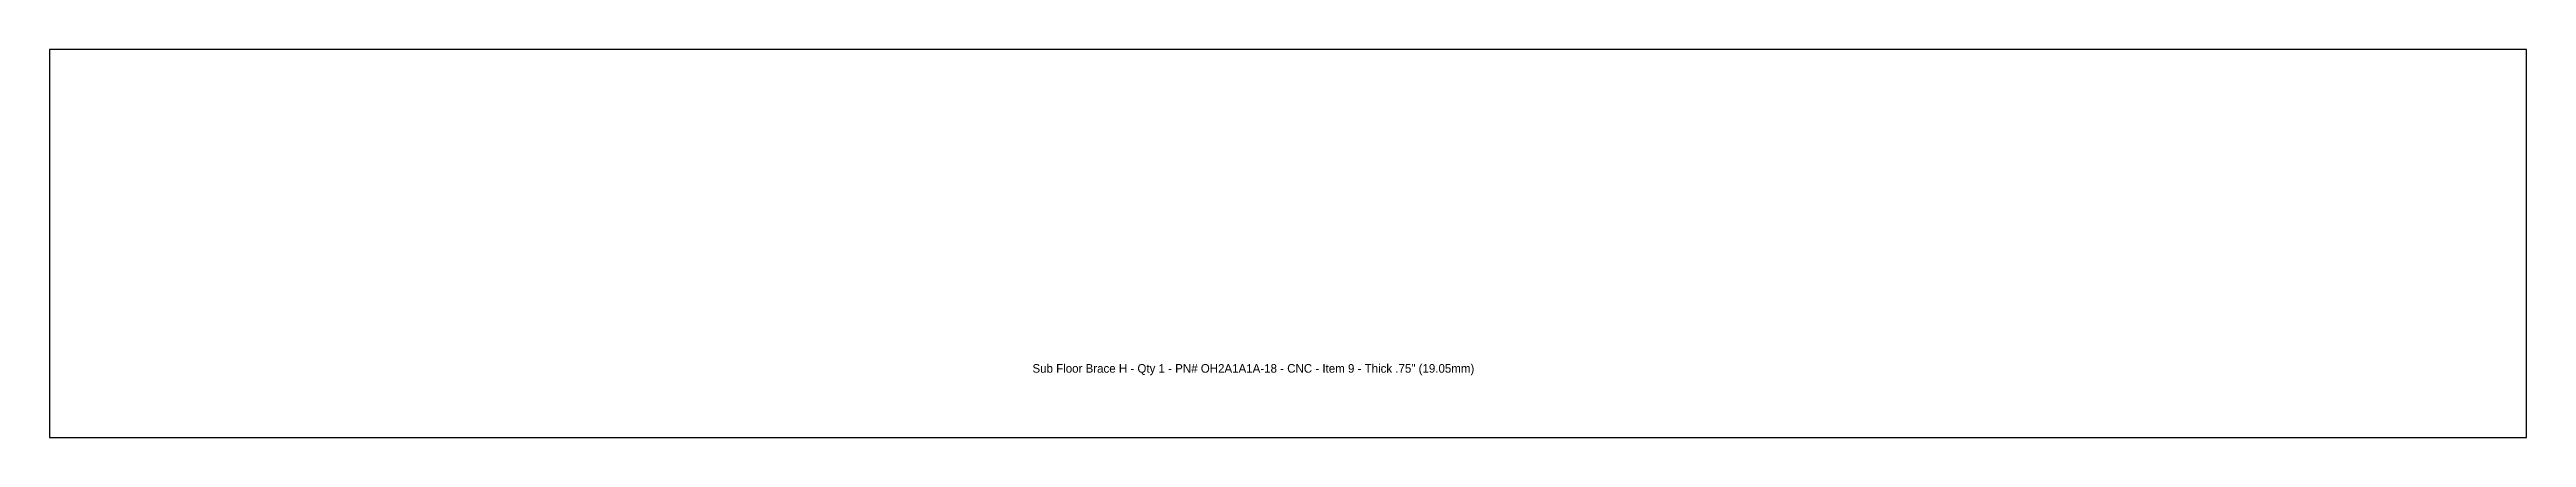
# Model space of a CAD drawing. Extents: x 0.3 to 14.7, y 0.4 to 2.7.
import ezdxf

# ---------------------------------------------------------------- set-up
doc = ezdxf.new("R2010")
doc.units = 0
doc.header["$MEASUREMENT"] = 0
doc.layers.get('0').update_dxf_attribs({"linetype": 'CONTINUOUS'})
doc.layers.add('Info', color=4, linetype='CONTINUOUS')
doc.styles.add('Annotative', font='txt')

msp = doc.modelspace()

# ---------------------------------------------------------------- linework, layer by layer
at = {"color": 7, "linetype": 'Continuous'}
msp.add_lwpolyline([(0.323, 2.693), (0.323, 0.443), (14.704, 0.443), (14.704, 2.693)], close=True, dxfattribs=at)

# ---------------------------------------------------------------- texts
at = {"layer": 'Info', "style": 'Annotative'}
msp.add_text('Sub Floor Brace H - Qty 1 - PN# OH2A1A1A-18 - CNC - Item 9 - Thick .75" (19.05mm)', height=0.05, dxfattribs=at).set_placement((6.03, 0.818))

doc.saveas('drawing.dxf')
